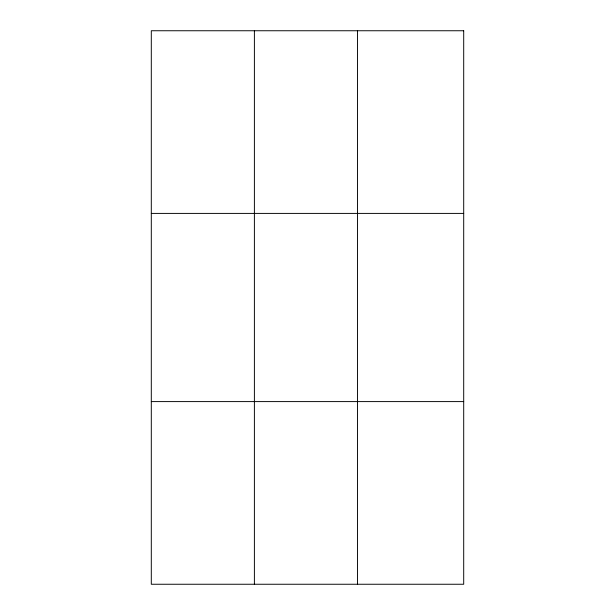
<?xml version="1.0" encoding="UTF-8"?>
<svg xmlns="http://www.w3.org/2000/svg" width="615" height="615" viewBox="0 0 615 615"><rect width="100%" height="100%" fill="white"/><g stroke="black" fill="none" stroke-linecap="round" stroke-linejoin="round"><path stroke-width="0.92" d="M254.395 30.75L254.395 584.25M357.484 30.75L357.484 584.25M151.298 213.405L463.695 213.405M151.298 401.595L463.695 401.595M463.702 30.75L463.702 584.25L151.298 584.25L151.298 30.75L463.702 30.75"/></g></svg>
